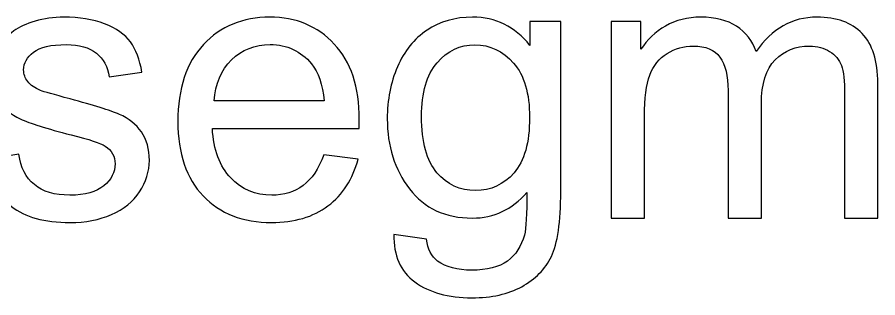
# Model space of a CAD drawing. Header units: millimetres. Extents: x -819 to 558, y -342 to 336.
# Drawn here: x -736.21 to -707.42, y 132.76 to 142.17 of the extents above; entities that cross this region are included whole.
import ezdxf

# ---------------------------------------------------------------- set-up
doc = ezdxf.new("R2010")
doc.units = ezdxf.units.MM
doc.header["$MEASUREMENT"] = 0
doc.layers.add('#Layer 1', color=7, linetype='Continuous')

msp = doc.modelspace()

# ---------------------------------------------------------------- linework, layer by layer
at = {"layer": '#Layer 1', "color": 250}
for points, knots in [([(-737.262, 137.3964), (-737.262, 137.3964), (-736.1592, 137.57), (-736.1592, 137.57), (-736.1592, 137.57), (-736.0978, 137.1276), (-735.9243, 136.7889), (-735.6406, 136.5518), (-735.6406, 136.5518), (-735.3591, 136.3169), (-734.9633, 136.1984), (-734.4532, 136.1984), (-734.4532, 136.1984), (-733.941, 136.1984), (-733.56, 136.3042), (-733.3123, 136.5116), (-733.3123, 136.5116), (-733.0647, 136.7212), (-732.9398, 136.9667), (-732.9398, 137.2461), (-732.9398, 137.2461), (-732.9398, 137.5001), (-733.0498, 137.697), (-733.27, 137.843), (-733.27, 137.843), (-733.4224, 137.9425), (-733.8034, 138.0674), (-734.4109, 138.2198), (-734.4109, 138.2198), (-735.2279, 138.4272), (-735.7973, 138.605), (-736.1127, 138.7574), (-736.1127, 138.7574), (-736.428, 138.9077), (-736.6693, 139.1172), (-736.8323, 139.3839), (-736.8323, 139.3839), (-736.9953, 139.6506), (-737.0779, 139.9449), (-737.0779, 140.2666), (-737.0779, 140.2666), (-737.0779, 140.5608), (-737.0101, 140.8317), (-736.8747, 141.0815), (-736.8747, 141.0815), (-736.7413, 141.3334), (-736.5572, 141.5408), (-736.3264, 141.7059), (-736.3264, 141.7059), (-736.1529, 141.8329), (-735.9158, 141.943), (-735.6174, 142.0319), (-735.6174, 142.0319), (-735.3168, 142.1208), (-734.9951, 142.1652), (-734.6522, 142.1652), (-734.6522, 142.1652), (-734.1357, 142.1652), (-733.6827, 142.089), (-733.2911, 141.9409), (-733.2911, 141.9409), (-732.8996, 141.7927), (-732.6117, 141.5916), (-732.4254, 141.3376), (-732.4254, 141.3376), (-732.2392, 141.0815), (-732.1122, 140.7428), (-732.0423, 140.3174), (-732.0423, 140.3174), (-732.0423, 140.3174), (-733.1324, 140.1671), (-733.1324, 140.1671), (-733.1324, 140.1671), (-733.1832, 140.5058), (-733.3271, 140.7704), (-733.5642, 140.9609), (-733.5642, 140.9609), (-733.8013, 141.1514), (-734.1378, 141.2466), (-734.5717, 141.2466), (-734.5717, 141.2466), (-735.084, 141.2466), (-735.4501, 141.1619), (-735.6682, 140.9926), (-735.6682, 140.9926), (-735.8883, 140.8233), (-735.9984, 140.6243), (-735.9984, 140.3978), (-735.9984, 140.3978), (-735.9984, 140.2518), (-735.9518, 140.1227), (-735.8608, 140.0062), (-735.8608, 140.0062), (-735.7698, 139.8856), (-735.6279, 139.7882), (-735.4332, 139.7078), (-735.4332, 139.7078), (-735.321, 139.6676), (-734.9929, 139.5723), (-734.4468, 139.4242), (-734.4468, 139.4242), (-733.6573, 139.2125), (-733.107, 139.041), (-732.7958, 138.9056), (-732.7958, 138.9056), (-732.4826, 138.7722), (-732.237, 138.5754), (-732.0592, 138.3193), (-732.0592, 138.3193), (-731.8814, 138.0631), (-731.7925, 137.7456), (-731.7925, 137.3646), (-731.7925, 137.3646), (-731.7925, 136.9921), (-731.9026, 136.6429), (-732.1185, 136.3127), (-732.1185, 136.3127), (-732.3365, 135.9846), (-732.6498, 135.7306), (-733.0583, 135.5507), (-733.0583, 135.5507), (-733.4668, 135.3707), (-733.9304, 135.2818), (-734.4468, 135.2818), (-734.4468, 135.2818), (-735.3041, 135.2818), (-735.956, 135.4596), (-736.4048, 135.8152), (-736.4048, 135.8152), (-736.8535, 136.1708), (-737.1392, 136.6979), (-737.262, 137.3964)], [0, 0, 0, 0, 0.030303, 0.030303, 0.030303, 0.030303, 0.0606061, 0.0606061, 0.0606061, 0.0606061, 0.0909091, 0.0909091, 0.0909091, 0.0909091, 0.1212121, 0.1212121, 0.1212121, 0.1212121, 0.1515152, 0.1515152, 0.1515152, 0.1515152, 0.1818182, 0.1818182, 0.1818182, 0.1818182, 0.2121212, 0.2121212, 0.2121212, 0.2121212, 0.2424242, 0.2424242, 0.2424242, 0.2424242, 0.2727273, 0.2727273, 0.2727273, 0.2727273, 0.3030303, 0.3030303, 0.3030303, 0.3030303, 0.3333333, 0.3333333, 0.3333333, 0.3333333, 0.3636364, 0.3636364, 0.3636364, 0.3636364, 0.3939394, 0.3939394, 0.3939394, 0.3939394, 0.4242424, 0.4242424, 0.4242424, 0.4242424, 0.4545455, 0.4545455, 0.4545455, 0.4545455, 0.4848485, 0.4848485, 0.4848485, 0.4848485, 0.5151515, 0.5151515, 0.5151515, 0.5151515, 0.5454545, 0.5454545, 0.5454545, 0.5454545, 0.5757576, 0.5757576, 0.5757576, 0.5757576, 0.6060606, 0.6060606, 0.6060606, 0.6060606, 0.6363636, 0.6363636, 0.6363636, 0.6363636, 0.6666667, 0.6666667, 0.6666667, 0.6666667, 0.6969697, 0.6969697, 0.6969697, 0.6969697, 0.7272727, 0.7272727, 0.7272727, 0.7272727, 0.7575758, 0.7575758, 0.7575758, 0.7575758, 0.7878788, 0.7878788, 0.7878788, 0.7878788, 0.8181818, 0.8181818, 0.8181818, 0.8181818, 0.8484848, 0.8484848, 0.8484848, 0.8484848, 0.8787879, 0.8787879, 0.8787879, 0.8787879, 0.9090909, 0.9090909, 0.9090909, 0.9090909, 0.9393939, 0.9393939, 0.9393939, 0.9393939, 0.969697, 0.969697, 0.969697, 0.969697, 1, 1, 1, 1]), ([(-725.959, 137.5509), (-725.959, 137.5509), (-724.8054, 137.4091), (-724.8054, 137.4091), (-724.8054, 137.4091), (-724.9875, 136.7339), (-725.324, 136.2111), (-725.8151, 135.8385), (-725.8151, 135.8385), (-726.3083, 135.4681), (-726.9369, 135.2818), (-727.701, 135.2818), (-727.701, 135.2818), (-728.6641, 135.2818), (-729.4282, 135.5782), (-729.9913, 136.1708), (-729.9913, 136.1708), (-730.5564, 136.7635), (-730.8379, 137.5954), (-730.8379, 138.6664), (-730.8379, 138.6664), (-730.8379, 139.7755), (-730.5522, 140.6349), (-729.9828, 141.2466), (-729.9828, 141.2466), (-729.4113, 141.8583), (-728.6726, 142.1652), (-727.7624, 142.1652), (-727.7624, 142.1652), (-726.8819, 142.1652), (-726.1622, 141.8647), (-725.6055, 141.2657), (-725.6055, 141.2657), (-725.0467, 140.6666), (-724.7673, 139.8221), (-724.7673, 138.7362), (-724.7673, 138.7362), (-724.7673, 138.6685), (-724.7694, 138.569), (-724.7737, 138.4378), (-724.7737, 138.4378), (-724.7737, 138.4378), (-729.6843, 138.4378), (-729.6843, 138.4378), (-729.6843, 138.4378), (-729.6441, 137.7139), (-729.4388, 137.1593), (-729.0705, 136.7762), (-729.0705, 136.7762), (-728.7022, 136.391), (-728.245, 136.1984), (-727.6947, 136.1984), (-727.6947, 136.1984), (-727.2862, 136.1984), (-726.9369, 136.3063), (-726.6469, 136.5222), (-726.6469, 136.5222), (-726.3569, 136.736), (-726.1283, 137.0789), (-725.959, 137.5509)], [0, 0, 0, 0, 0.0666667, 0.0666667, 0.0666667, 0.0666667, 0.1333333, 0.1333333, 0.1333333, 0.1333333, 0.2, 0.2, 0.2, 0.2, 0.2666667, 0.2666667, 0.2666667, 0.2666667, 0.3333333, 0.3333333, 0.3333333, 0.3333333, 0.4, 0.4, 0.4, 0.4, 0.4666667, 0.4666667, 0.4666667, 0.4666667, 0.5333333, 0.5333333, 0.5333333, 0.5333333, 0.6, 0.6, 0.6, 0.6, 0.6666667, 0.6666667, 0.6666667, 0.6666667, 0.7333333, 0.7333333, 0.7333333, 0.7333333, 0.8, 0.8, 0.8, 0.8, 0.8666667, 0.8666667, 0.8666667, 0.8666667, 0.9333333, 0.9333333, 0.9333333, 0.9333333, 1, 1, 1, 1]), ([(-723.6074, 134.8839), (-723.6074, 134.8839), (-722.5216, 134.723), (-722.5216, 134.723), (-722.5216, 134.723), (-722.4771, 134.3886), (-722.3501, 134.1452), (-722.1448, 133.9907), (-722.1448, 133.9907), (-721.8675, 133.7853), (-721.4886, 133.6816), (-721.0103, 133.6816), (-721.0103, 133.6816), (-720.4917, 133.6816), (-720.0937, 133.7853), (-719.8122, 133.9907), (-719.8122, 133.9907), (-719.5307, 134.1981), (-719.3423, 134.4881), (-719.2428, 134.8585), (-719.2428, 134.8585), (-719.1836, 135.0871), (-719.1582, 135.5634), (-719.1624, 136.2915), (-719.1624, 136.2915), (-719.6492, 135.7179), (-720.2567, 135.43), (-720.9849, 135.43), (-720.9849, 135.43), (-721.8908, 135.43), (-722.5914, 135.756), (-723.0867, 136.41), (-723.0867, 136.41), (-723.582, 137.062), (-723.8318, 137.8472), (-723.8318, 138.7595), (-723.8318, 138.7595), (-723.8318, 139.3882), (-723.7175, 139.9681), (-723.491, 140.4994), (-723.491, 140.4994), (-723.2624, 141.0307), (-722.9322, 141.4413), (-722.5004, 141.7313), (-722.5004, 141.7313), (-722.0686, 142.0192), (-721.5606, 142.1652), (-720.9785, 142.1652), (-720.9785, 142.1652), (-720.2017, 142.1652), (-719.5603, 141.8499), (-719.0566, 141.2212), (-719.0566, 141.2212), (-719.0566, 141.2212), (-719.0566, 142.015), (-719.0566, 142.015), (-719.0566, 142.015), (-719.0566, 142.015), (-718.0258, 142.015), (-718.0258, 142.015), (-718.0258, 142.015), (-718.0258, 142.015), (-718.0258, 136.3232), (-718.0258, 136.3232), (-718.0258, 136.3232), (-718.0258, 135.2988), (-718.1316, 134.5706), (-718.339, 134.1431), (-718.339, 134.1431), (-718.5486, 133.7155), (-718.8788, 133.3768), (-719.3317, 133.1292), (-719.3317, 133.1292), (-719.7847, 132.8815), (-720.3414, 132.7566), (-721.0039, 132.7566), (-721.0039, 132.7566), (-721.7892, 132.7566), (-722.4242, 132.9344), (-722.9068, 133.2879), (-722.9068, 133.2879), (-723.3915, 133.6414), (-723.6243, 134.1727), (-723.6074, 134.8839)], [0, 0, 0, 0, 0.047619, 0.047619, 0.047619, 0.047619, 0.0952381, 0.0952381, 0.0952381, 0.0952381, 0.1428571, 0.1428571, 0.1428571, 0.1428571, 0.1904762, 0.1904762, 0.1904762, 0.1904762, 0.2380952, 0.2380952, 0.2380952, 0.2380952, 0.2857143, 0.2857143, 0.2857143, 0.2857143, 0.3333333, 0.3333333, 0.3333333, 0.3333333, 0.3809524, 0.3809524, 0.3809524, 0.3809524, 0.4285714, 0.4285714, 0.4285714, 0.4285714, 0.4761905, 0.4761905, 0.4761905, 0.4761905, 0.5238095, 0.5238095, 0.5238095, 0.5238095, 0.5714286, 0.5714286, 0.5714286, 0.5714286, 0.6190476, 0.6190476, 0.6190476, 0.6190476, 0.6666667, 0.6666667, 0.6666667, 0.6666667, 0.7142857, 0.7142857, 0.7142857, 0.7142857, 0.7619048, 0.7619048, 0.7619048, 0.7619048, 0.8095238, 0.8095238, 0.8095238, 0.8095238, 0.8571429, 0.8571429, 0.8571429, 0.8571429, 0.9047619, 0.9047619, 0.9047619, 0.9047619, 0.952381, 0.952381, 0.952381, 0.952381, 1, 1, 1, 1]), ([(-716.3388, 135.43), (-716.3388, 135.43), (-716.3388, 142.015), (-716.3388, 142.015), (-716.3388, 142.015), (-716.3388, 142.015), (-715.3418, 142.015), (-715.3418, 142.015), (-715.3418, 142.015), (-715.3418, 142.015), (-715.3418, 141.0921), (-715.3418, 141.0921), (-715.3418, 141.0921), (-715.1344, 141.4138), (-714.8592, 141.6742), (-714.5163, 141.8689), (-714.5163, 141.8689), (-714.1734, 142.0658), (-713.7819, 142.1652), (-713.3437, 142.1652), (-713.3437, 142.1652), (-712.8569, 142.1652), (-712.4568, 142.0636), (-712.1457, 141.8604), (-712.1457, 141.8604), (-711.8324, 141.6572), (-711.6123, 141.3757), (-711.4853, 141.0117), (-711.4853, 141.0117), (-710.9625, 141.78), (-710.2851, 142.1652), (-709.4512, 142.1652), (-709.4512, 142.1652), (-708.7971, 142.1652), (-708.2955, 141.9832), (-707.9441, 141.6213), (-707.9441, 141.6213), (-707.5927, 141.2593), (-707.417, 140.7026), (-707.417, 139.9512), (-707.417, 139.9512), (-707.417, 139.9512), (-707.417, 135.43), (-707.417, 135.43), (-707.417, 135.43), (-707.417, 135.43), (-708.5262, 135.43), (-708.5262, 135.43), (-708.5262, 135.43), (-708.5262, 135.43), (-708.5262, 139.5787), (-708.5262, 139.5787), (-708.5262, 139.5787), (-708.5262, 140.0253), (-708.5622, 140.347), (-708.6341, 140.5439), (-708.6341, 140.5439), (-708.7082, 140.7386), (-708.8394, 140.8974), (-709.0278, 141.018), (-709.0278, 141.018), (-709.2183, 141.1365), (-709.4427, 141.1979), (-709.6988, 141.1979), (-709.6988, 141.1979), (-710.1624, 141.1979), (-710.5455, 141.0434), (-710.8524, 140.7344), (-710.8524, 140.7344), (-711.1572, 140.4275), (-711.3117, 139.9343), (-711.3117, 139.2569), (-711.3117, 139.2569), (-711.3117, 139.2569), (-711.3117, 135.43), (-711.3117, 135.43), (-711.3117, 135.43), (-711.3117, 135.43), (-712.4272, 135.43), (-712.4272, 135.43), (-712.4272, 135.43), (-712.4272, 135.43), (-712.4272, 139.7078), (-712.4272, 139.7078), (-712.4272, 139.7078), (-712.4272, 140.2052), (-712.5182, 140.5777), (-712.7002, 140.8254), (-712.7002, 140.8254), (-712.8823, 141.073), (-713.1786, 141.1979), (-713.5935, 141.1979), (-713.5935, 141.1979), (-713.9067, 141.1979), (-714.1967, 141.1154), (-714.4634, 140.9482), (-714.4634, 140.9482), (-714.7301, 140.7831), (-714.9249, 140.5418), (-715.0434, 140.2243), (-715.0434, 140.2243), (-715.164, 139.9046), (-715.2233, 139.4453), (-715.2233, 138.8463), (-715.2233, 138.8463), (-715.2233, 138.8463), (-715.2233, 135.43), (-715.2233, 135.43), (-715.2233, 135.43), (-715.2233, 135.43), (-716.3388, 135.43), (-716.3388, 135.43)], [0, 0, 0, 0, 0.0357143, 0.0357143, 0.0357143, 0.0357143, 0.0714286, 0.0714286, 0.0714286, 0.0714286, 0.1071429, 0.1071429, 0.1071429, 0.1071429, 0.1428571, 0.1428571, 0.1428571, 0.1428571, 0.1785714, 0.1785714, 0.1785714, 0.1785714, 0.2142857, 0.2142857, 0.2142857, 0.2142857, 0.25, 0.25, 0.25, 0.25, 0.2857143, 0.2857143, 0.2857143, 0.2857143, 0.3214286, 0.3214286, 0.3214286, 0.3214286, 0.3571429, 0.3571429, 0.3571429, 0.3571429, 0.3928571, 0.3928571, 0.3928571, 0.3928571, 0.4285714, 0.4285714, 0.4285714, 0.4285714, 0.4642857, 0.4642857, 0.4642857, 0.4642857, 0.5, 0.5, 0.5, 0.5, 0.5357143, 0.5357143, 0.5357143, 0.5357143, 0.5714286, 0.5714286, 0.5714286, 0.5714286, 0.6071429, 0.6071429, 0.6071429, 0.6071429, 0.6428571, 0.6428571, 0.6428571, 0.6428571, 0.6785714, 0.6785714, 0.6785714, 0.6785714, 0.7142857, 0.7142857, 0.7142857, 0.7142857, 0.75, 0.75, 0.75, 0.75, 0.7857143, 0.7857143, 0.7857143, 0.7857143, 0.8214286, 0.8214286, 0.8214286, 0.8214286, 0.8571429, 0.8571429, 0.8571429, 0.8571429, 0.8928571, 0.8928571, 0.8928571, 0.8928571, 0.9285714, 0.9285714, 0.9285714, 0.9285714, 0.9642857, 0.9642857, 0.9642857, 0.9642857, 1, 1, 1, 1]), ([(-729.623, 139.3564), (-729.623, 139.3564), (-725.9463, 139.3564), (-725.9463, 139.3564), (-725.9463, 139.3564), (-725.995, 139.9089), (-726.1368, 140.3259), (-726.3675, 140.601), (-726.3675, 140.601), (-726.7231, 141.0307), (-727.1846, 141.2466), (-727.7497, 141.2466), (-727.7497, 141.2466), (-728.2619, 141.2466), (-728.6937, 141.0752), (-729.043, 140.7323), (-729.043, 140.7323), (-729.3922, 140.3894), (-729.5849, 139.93), (-729.623, 139.3564)], [0, 0, 0, 0, 0.2, 0.2, 0.2, 0.2, 0.4, 0.4, 0.4, 0.4, 0.6, 0.6, 0.6, 0.6, 0.8, 0.8, 0.8, 0.8, 1, 1, 1, 1]), ([(-722.6845, 138.84), (-722.6845, 137.9764), (-722.5131, 137.3456), (-722.1681, 136.9498), (-722.1681, 136.9498), (-721.8252, 136.5518), (-721.3955, 136.355), (-720.879, 136.355), (-720.879, 136.355), (-720.3668, 136.355), (-719.9371, 136.5518), (-719.59, 136.9455), (-719.59, 136.9455), (-719.2428, 137.3414), (-719.0693, 137.9594), (-719.0693, 138.804), (-719.0693, 138.804), (-719.0693, 139.6104), (-719.2471, 140.2179), (-719.6048, 140.6264), (-719.6048, 140.6264), (-719.9625, 141.0349), (-720.3943, 141.2403), (-720.8981, 141.2403), (-720.8981, 141.2403), (-721.3934, 141.2403), (-721.8146, 141.0392), (-722.1638, 140.6349), (-722.1638, 140.6349), (-722.511, 140.2327), (-722.6845, 139.6337), (-722.6845, 138.84)], [0, 0, 0, 0, 0.125, 0.125, 0.125, 0.125, 0.25, 0.25, 0.25, 0.25, 0.375, 0.375, 0.375, 0.375, 0.5, 0.5, 0.5, 0.5, 0.625, 0.625, 0.625, 0.625, 0.75, 0.75, 0.75, 0.75, 0.875, 0.875, 0.875, 0.875, 1, 1, 1, 1])]:
    msp.add_open_spline(points, degree=3, knots=knots, dxfattribs=at)

doc.saveas('drawing.dxf')
